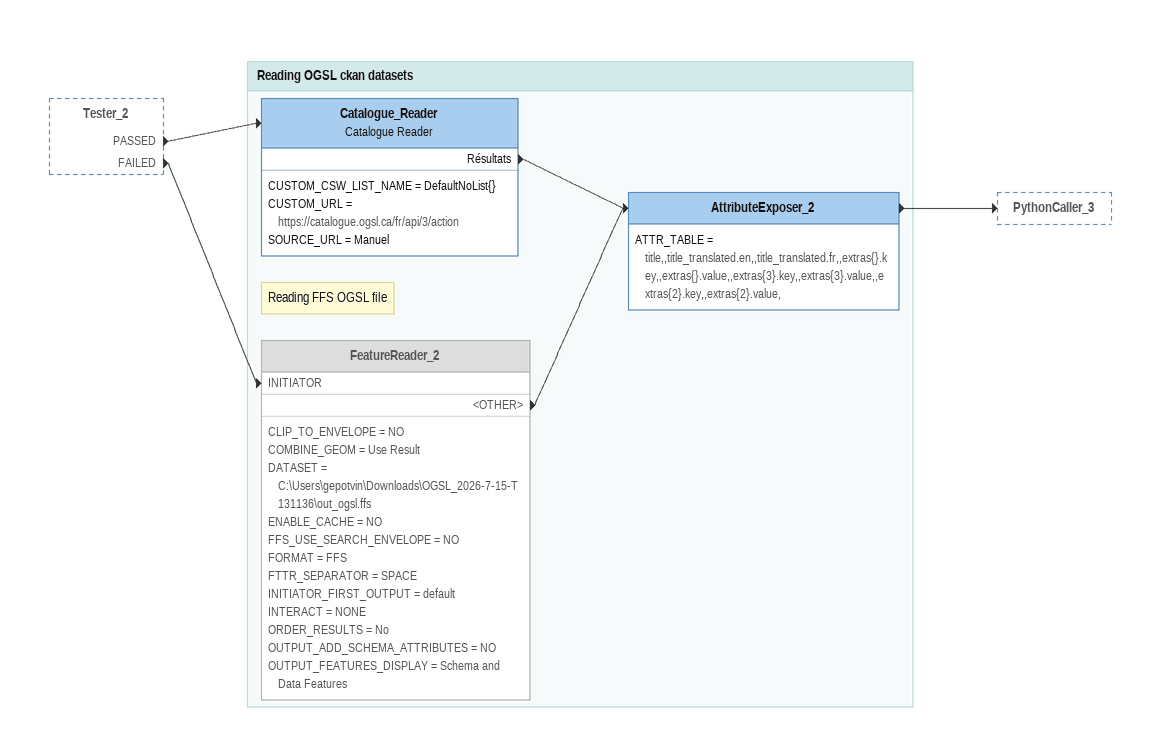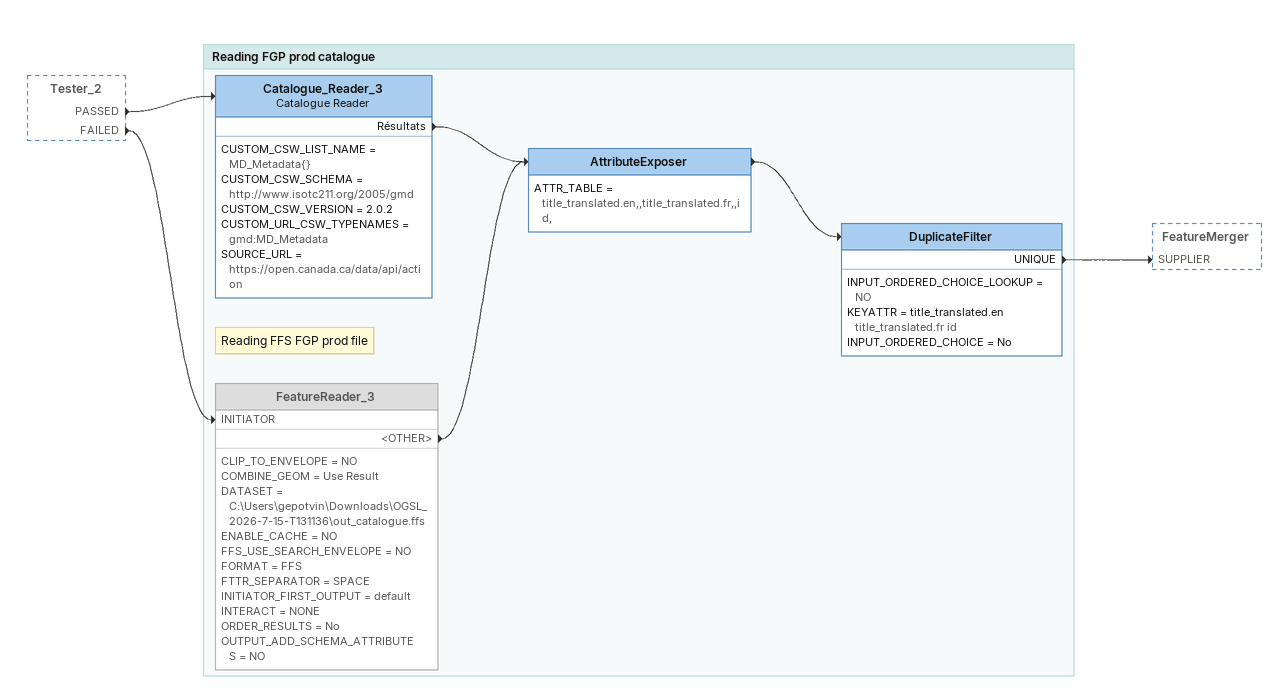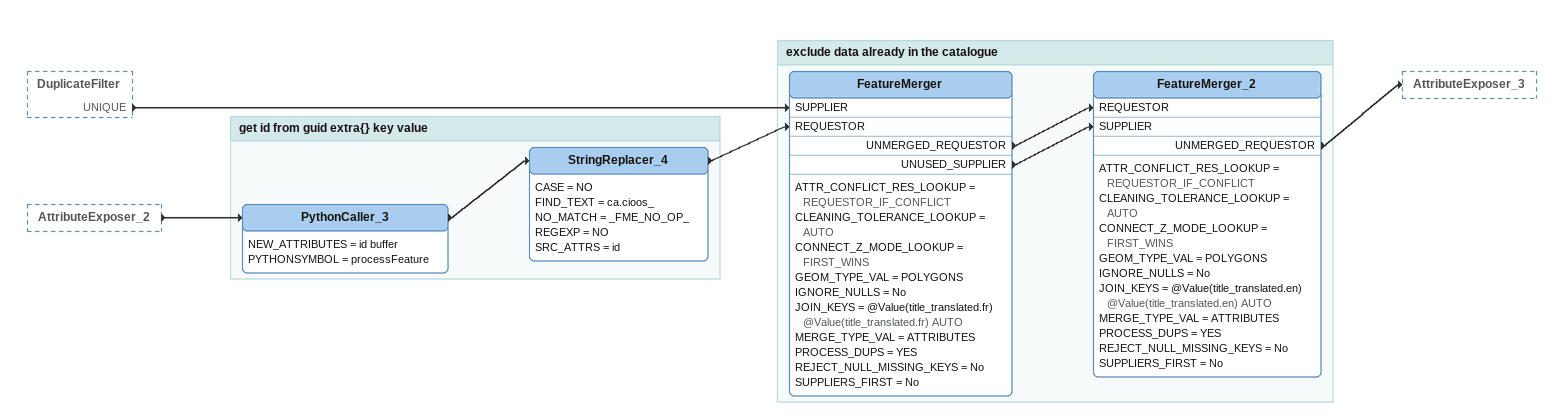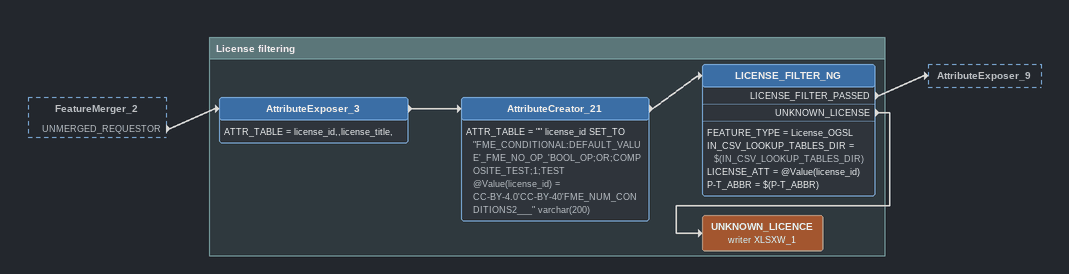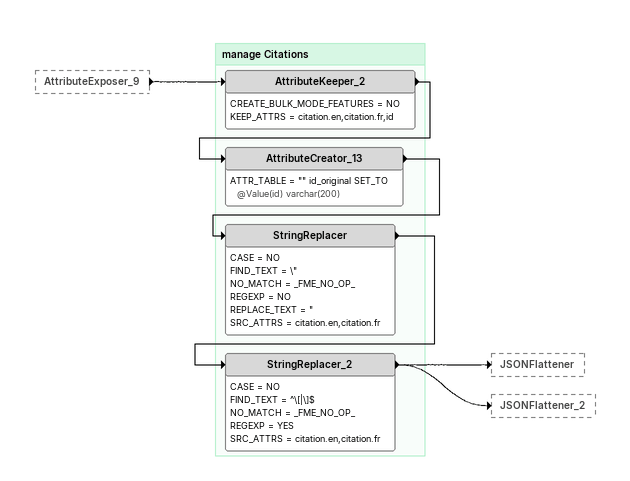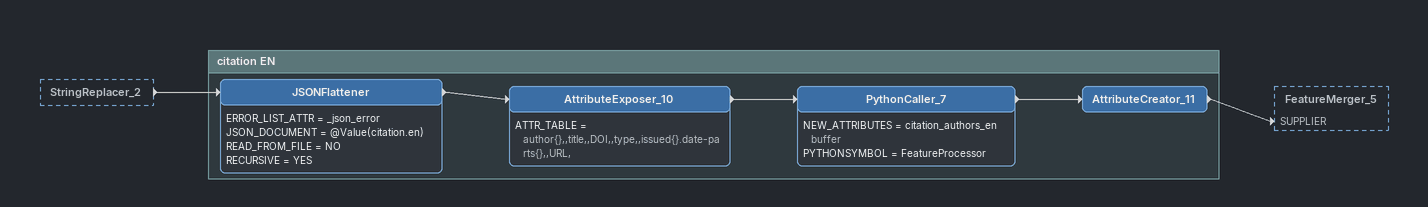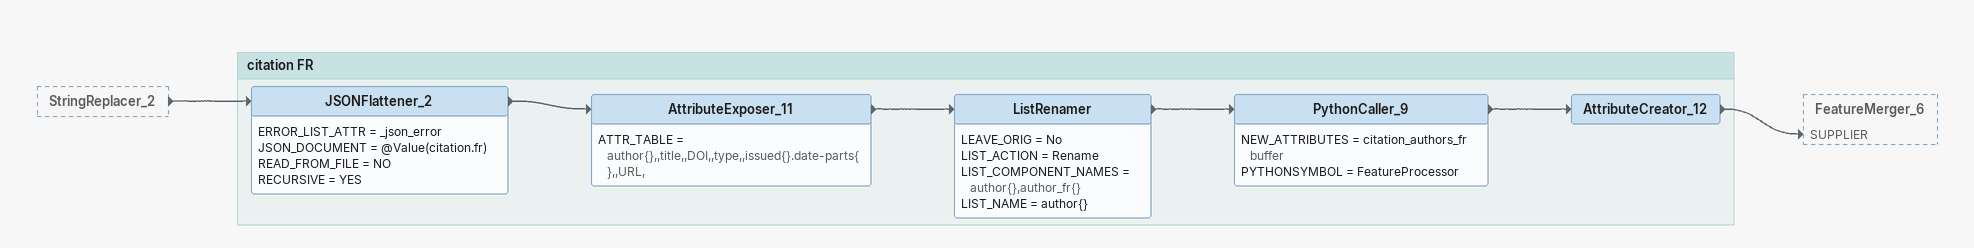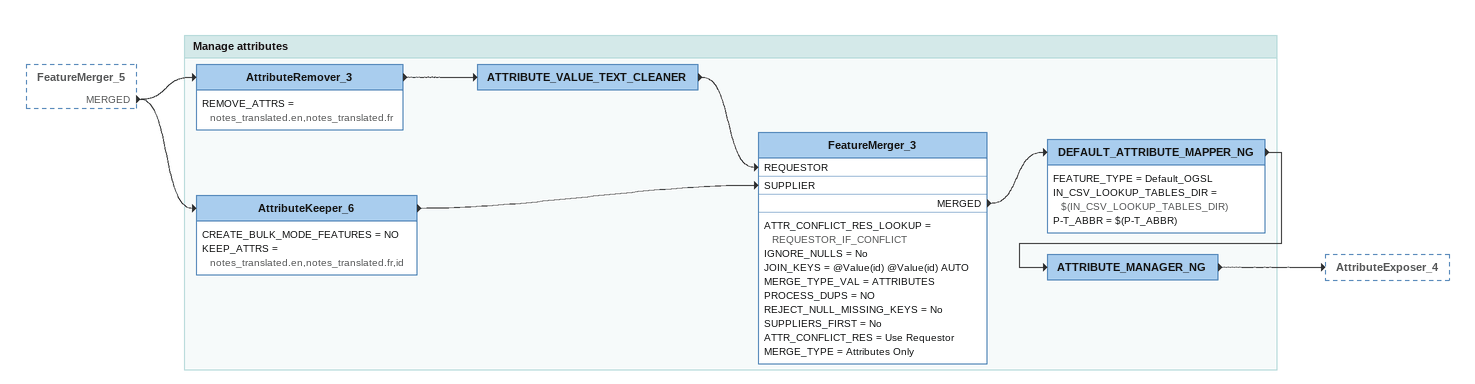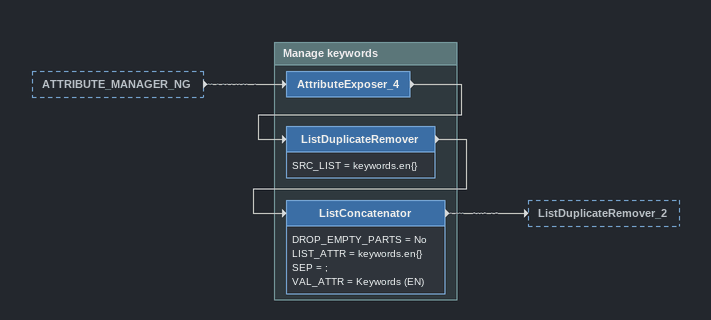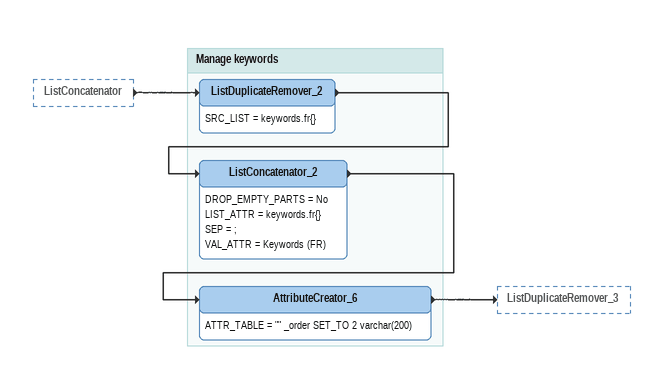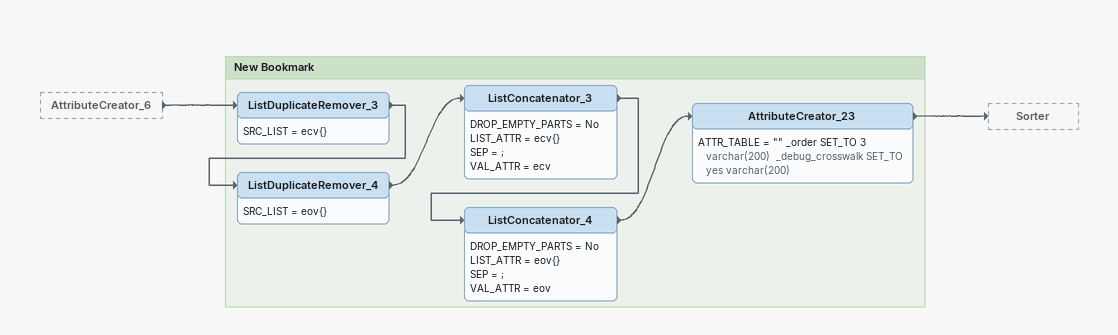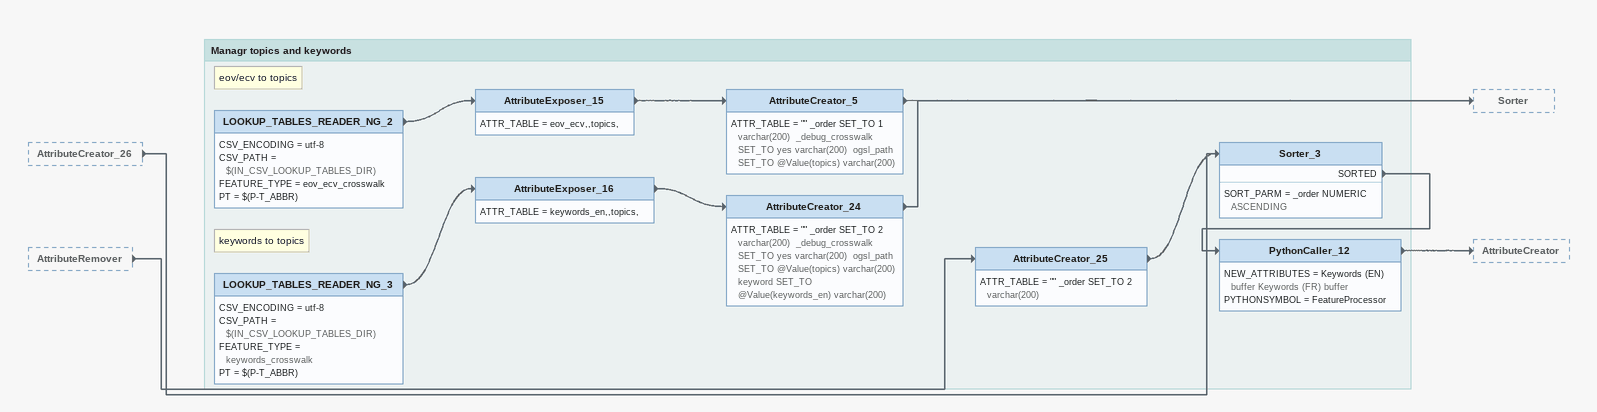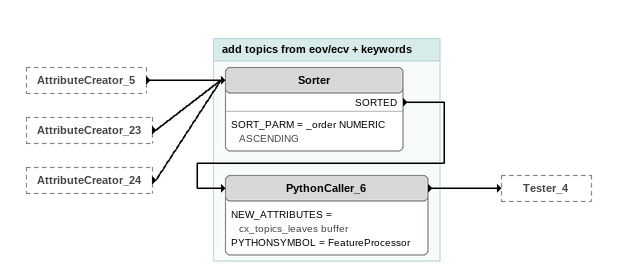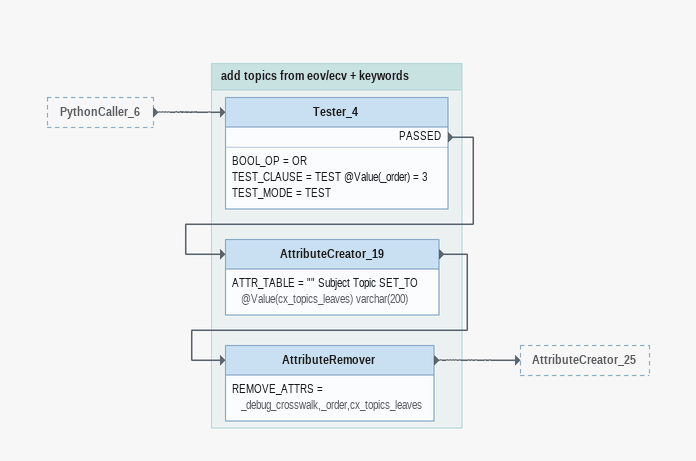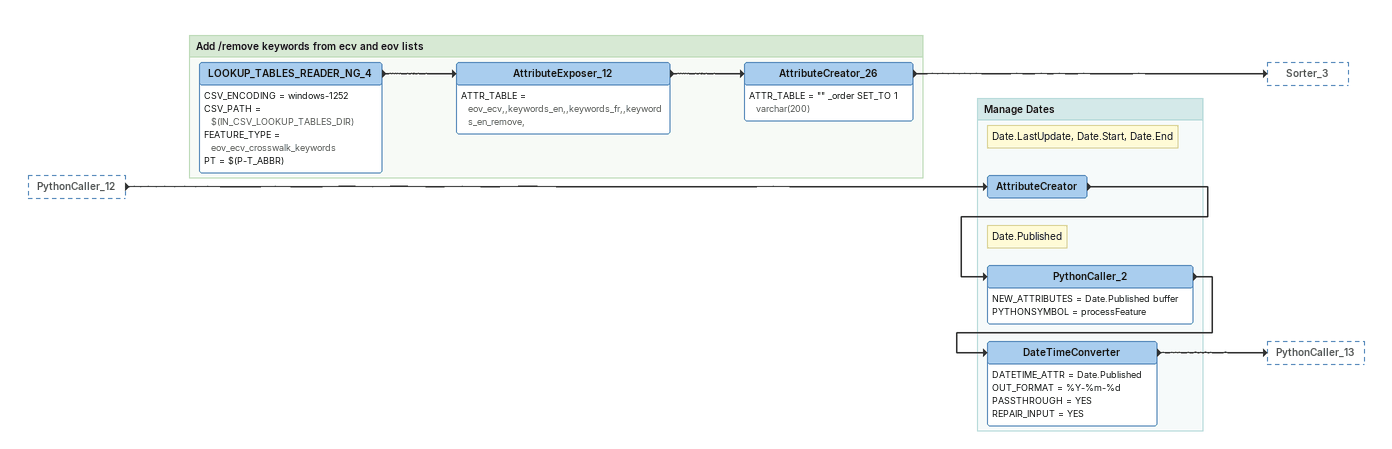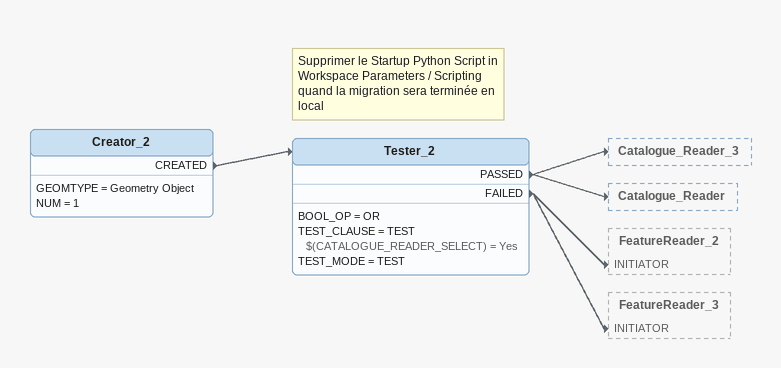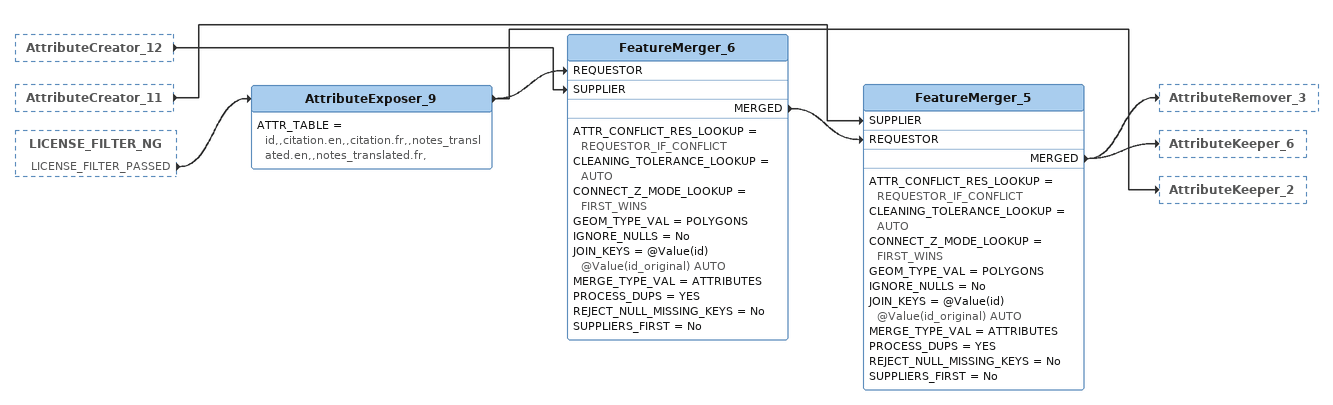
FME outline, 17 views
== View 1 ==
Tester_2 [outside]
    PASSED -> Catalogue_Reader
    FAILED -> FeatureReader_2 [INITIATOR]

Bookmark: Reading OGSL ckan datasets
Catalogue_Reader: Catalogue Reader
    CUSTOM_CSW_LIST_NAME = DefaultNoList{}
    CUSTOM_URL = https://catalogue.ogsl.ca/fr/api/3/action
    SOURCE_URL = Manuel
    Résultats -> AttributeExposer_2
Note: Reading FFS OGSL file
FeatureReader_2 [off]
    CLIP_TO_ENVELOPE = NO
    COMBINE_GEOM = Use Result
    DATASET = C:\Users\gepotvin\Downloads\OGSL_2026-7-15-T131136\out_ogsl.ffs
    ENABLE_CACHE = NO
    FFS_USE_SEARCH_ENVELOPE = NO
    FORMAT = FFS
    FTTR_SEPARATOR = SPACE
    INITIATOR_FIRST_OUTPUT = default
    INTERACT = NONE
    ORDER_RESULTS = No
    OUTPUT_ADD_SCHEMA_ATTRIBUTES = NO
    OUTPUT_FEATURES_DISPLAY = Schema and Data Features
    <OTHER> -> AttributeExposer_2
AttributeExposer_2
    ATTR_TABLE = title,,title_translated.en,,title_translated.fr,,extras{}.key,,extras{}.value,,extras{3}.key,,extras{3}.value,,extras{2}.key,,extras{2}.value,
    -> PythonCaller_3

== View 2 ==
Tester_2 [outside]
    PASSED -> Catalogue_Reader_3
    FAILED -> FeatureReader_3 [INITIATOR]

Bookmark: Reading FGP prod catalogue
Catalogue_Reader_3: Catalogue Reader
    CUSTOM_CSW_LIST_NAME = MD_Metadata{}
    CUSTOM_CSW_SCHEMA = http://www.isotc211.org/2005/gmd
    CUSTOM_CSW_VERSION = 2.0.2
    CUSTOM_URL_CSW_TYPENAMES = gmd:MD_Metadata
    SOURCE_URL = https://open.canada.ca/data/api/action
    Résultats -> AttributeExposer
Note: Reading FFS FGP prod file
FeatureReader_3 [off]
    CLIP_TO_ENVELOPE = NO
    COMBINE_GEOM = Use Result
    DATASET = C:\Users\gepotvin\Downloads\OGSL_2026-7-15-T131136\out_catalogue.ffs
    ENABLE_CACHE = NO
    FFS_USE_SEARCH_ENVELOPE = NO
    FORMAT = FFS
    FTTR_SEPARATOR = SPACE
    INITIATOR_FIRST_OUTPUT = default
    INTERACT = NONE
    ORDER_RESULTS = No
    OUTPUT_ADD_SCHEMA_ATTRIBUTES = NO
    <OTHER> -> AttributeExposer
AttributeExposer
    ATTR_TABLE = title_translated.en,,title_translated.fr,,id,
    -> DuplicateFilter
DuplicateFilter
    INPUT_ORDERED_CHOICE_LOOKUP = NO
    KEYATTR = title_translated.en title_translated.fr id
    INPUT_ORDERED_CHOICE = No
    UNIQUE -> FeatureMerger [SUPPLIER]

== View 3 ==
DuplicateFilter [outside]
    UNIQUE -> FeatureMerger [SUPPLIER]
AttributeExposer_2 [outside]
    -> PythonCaller_3

Bookmark: get id from guid extra{} key value
PythonCaller_3
    NEW_ATTRIBUTES = id buffer
    PYTHONSYMBOL = processFeature
    -> StringReplacer_4
StringReplacer_4
    CASE = NO
    FIND_TEXT = ca.cioos_
    NO_MATCH = _FME_NO_OP_
    REGEXP = NO
    SRC_ATTRS = id
    -> FeatureMerger [REQUESTOR]

Bookmark: exclude data already in the catalogue
FeatureMerger
    ATTR_CONFLICT_RES_LOOKUP = REQUESTOR_IF_CONFLICT
    CLEANING_TOLERANCE_LOOKUP = AUTO
    CONNECT_Z_MODE_LOOKUP = FIRST_WINS
    GEOM_TYPE_VAL = POLYGONS
    IGNORE_NULLS = No
    JOIN_KEYS = @Value(title_translated.fr) @Value(title_translated.fr) AUTO
    MERGE_TYPE_VAL = ATTRIBUTES
    PROCESS_DUPS = YES
    REJECT_NULL_MISSING_KEYS = No
    SUPPLIERS_FIRST = No
    UNMERGED_REQUESTOR -> FeatureMerger_2 [REQUESTOR]
    UNUSED_SUPPLIER -> FeatureMerger_2 [SUPPLIER]
FeatureMerger_2
    ATTR_CONFLICT_RES_LOOKUP = REQUESTOR_IF_CONFLICT
    CLEANING_TOLERANCE_LOOKUP = AUTO
    CONNECT_Z_MODE_LOOKUP = FIRST_WINS
    GEOM_TYPE_VAL = POLYGONS
    IGNORE_NULLS = No
    JOIN_KEYS = @Value(title_translated.en) @Value(title_translated.en) AUTO
    MERGE_TYPE_VAL = ATTRIBUTES
    PROCESS_DUPS = YES
    REJECT_NULL_MISSING_KEYS = No
    SUPPLIERS_FIRST = No
    UNMERGED_REQUESTOR -> AttributeExposer_3

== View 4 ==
FeatureMerger_2 [outside]
    UNMERGED_REQUESTOR -> AttributeExposer_3

Bookmark: License filtering
AttributeExposer_3
    ATTR_TABLE = license_id,,license_title,
    -> AttributeCreator_21
AttributeCreator_21
    ATTR_TABLE = "" license_id SET_TO "FME_CONDITIONAL:DEFAULT_VALUE'_FME_NO_OP_'BOOL_OP;OR;COMPOSITE_TEST;1;TEST @Value(license_id) = CC-BY-4.0'CC-BY-40'FME_NUM_CONDITIONS2___" varchar(200)
    -> LICENSE_FILTER_NG
LICENSE_FILTER_NG
    FEATURE_TYPE = License_OGSL
    IN_CSV_LOOKUP_TABLES_DIR = $(IN_CSV_LOOKUP_TABLES_DIR)
    LICENSE_ATT = @Value(license_id)
    P-T_ABBR = $(P-T_ABBR)
    LICENSE_FILTER_PASSED -> AttributeExposer_9
    UNKNOWN_LICENSE -> UNKNOWN_LICENCE (writer XLSXW_1)
UNKNOWN_LICENCE (writer XLSXW_1)

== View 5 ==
AttributeExposer_9 [outside]
    -> AttributeKeeper_2

Bookmark: manage Citations
AttributeKeeper_2
    CREATE_BULK_MODE_FEATURES = NO
    KEEP_ATTRS = citation.en,citation.fr,id
    -> AttributeCreator_13
AttributeCreator_13
    ATTR_TABLE = "" id_original SET_TO @Value(id) varchar(200)
    -> StringReplacer
StringReplacer
    CASE = NO
    FIND_TEXT = \"
    NO_MATCH = _FME_NO_OP_
    REGEXP = NO
    REPLACE_TEXT = "
    SRC_ATTRS = citation.en,citation.fr
    -> StringReplacer_2
StringReplacer_2
    CASE = NO
    FIND_TEXT = ^\[|\]$
    NO_MATCH = _FME_NO_OP_
    REGEXP = YES
    SRC_ATTRS = citation.en,citation.fr
    -> JSONFlattener
    -> JSONFlattener_2

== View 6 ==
StringReplacer_2 [outside]
    -> JSONFlattener

Bookmark: citation EN
JSONFlattener
    ERROR_LIST_ATTR = _json_error
    JSON_DOCUMENT = @Value(citation.en)
    READ_FROM_FILE = NO
    RECURSIVE = YES
    -> AttributeExposer_10
AttributeExposer_10
    ATTR_TABLE = author{},,title,,DOI,,type,,issued{}.date-parts{},,URL,
    -> PythonCaller_7
PythonCaller_7
    NEW_ATTRIBUTES = citation_authors_en buffer
    PYTHONSYMBOL = FeatureProcessor
    -> AttributeCreator_11
AttributeCreator_11
    -> FeatureMerger_5 [SUPPLIER]

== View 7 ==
StringReplacer_2 [outside]
    -> JSONFlattener_2

Bookmark: citation FR
JSONFlattener_2
    ERROR_LIST_ATTR = _json_error
    JSON_DOCUMENT = @Value(citation.fr)
    READ_FROM_FILE = NO
    RECURSIVE = YES
    -> AttributeExposer_11
AttributeExposer_11
    ATTR_TABLE = author{},,title,,DOI,,type,,issued{}.date-parts{},,URL,
    -> ListRenamer
ListRenamer
    LEAVE_ORIG = No
    LIST_ACTION = Rename
    LIST_COMPONENT_NAMES = author{},author_fr{}
    LIST_NAME = author{}
    -> PythonCaller_9
PythonCaller_9
    NEW_ATTRIBUTES = citation_authors_fr buffer
    PYTHONSYMBOL = FeatureProcessor
    -> AttributeCreator_12
AttributeCreator_12
    -> FeatureMerger_6 [SUPPLIER]

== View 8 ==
FeatureMerger_5 [outside]
    MERGED -> AttributeRemover_3
    MERGED -> AttributeKeeper_6

Bookmark: Manage attributes
AttributeRemover_3
    REMOVE_ATTRS = notes_translated.en,notes_translated.fr
    -> ATTRIBUTE_VALUE_TEXT_CLEANER
ATTRIBUTE_VALUE_TEXT_CLEANER
    -> FeatureMerger_3 [REQUESTOR]
AttributeKeeper_6
    CREATE_BULK_MODE_FEATURES = NO
    KEEP_ATTRS = notes_translated.en,notes_translated.fr,id
    -> FeatureMerger_3 [SUPPLIER]
FeatureMerger_3
    ATTR_CONFLICT_RES_LOOKUP = REQUESTOR_IF_CONFLICT
    IGNORE_NULLS = No
    JOIN_KEYS = @Value(id) @Value(id) AUTO
    MERGE_TYPE_VAL = ATTRIBUTES
    PROCESS_DUPS = NO
    REJECT_NULL_MISSING_KEYS = No
    SUPPLIERS_FIRST = No
    ATTR_CONFLICT_RES = Use Requestor
    MERGE_TYPE = Attributes Only
    MERGED -> DEFAULT_ATTRIBUTE_MAPPER_NG
DEFAULT_ATTRIBUTE_MAPPER_NG
    FEATURE_TYPE = Default_OGSL
    IN_CSV_LOOKUP_TABLES_DIR = $(IN_CSV_LOOKUP_TABLES_DIR)
    P-T_ABBR = $(P-T_ABBR)
    -> ATTRIBUTE_MANAGER_NG
ATTRIBUTE_MANAGER_NG
    -> AttributeExposer_4

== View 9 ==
ATTRIBUTE_MANAGER_NG [outside]
    -> AttributeExposer_4

Bookmark: Manage keywords
AttributeExposer_4
    -> ListDuplicateRemover
ListDuplicateRemover
    SRC_LIST = keywords.en{}
    -> ListConcatenator
ListConcatenator
    DROP_EMPTY_PARTS = No
    LIST_ATTR = keywords.en{}
    SEP = ;
    VAL_ATTR = Keywords (EN)
    -> ListDuplicateRemover_2

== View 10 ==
ListConcatenator [outside]
    -> ListDuplicateRemover_2

Bookmark: Manage keywords
ListDuplicateRemover_2
    SRC_LIST = keywords.fr{}
    -> ListConcatenator_2
ListConcatenator_2
    DROP_EMPTY_PARTS = No
    LIST_ATTR = keywords.fr{}
    SEP = ;
    VAL_ATTR = Keywords (FR)
    -> AttributeCreator_6
AttributeCreator_6
    ATTR_TABLE = "" _order SET_TO 2 varchar(200)
    -> ListDuplicateRemover_3

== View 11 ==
AttributeCreator_6 [outside]
    -> ListDuplicateRemover_3

Bookmark: New Bookmark
ListDuplicateRemover_3
    SRC_LIST = ecv{}
    -> ListDuplicateRemover_4
ListDuplicateRemover_4
    SRC_LIST = eov{}
    -> ListConcatenator_3
ListConcatenator_3
    DROP_EMPTY_PARTS = No
    LIST_ATTR = ecv{}
    SEP = ;
    VAL_ATTR = ecv
    -> ListConcatenator_4
ListConcatenator_4
    DROP_EMPTY_PARTS = No
    LIST_ATTR = eov{}
    SEP = ;
    VAL_ATTR = eov
    -> AttributeCreator_23
AttributeCreator_23
    ATTR_TABLE = "" _order SET_TO 3 varchar(200)  _debug_crosswalk SET_TO yes varchar(200)
    -> Sorter

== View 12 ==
AttributeCreator_26 [outside]
    -> Sorter_3
AttributeRemover [outside]
    -> AttributeCreator_25

Bookmark: Managr topics and keywords
Note: eov/ecv to topics
LOOKUP_TABLES_READER_NG_2
    CSV_ENCODING = utf-8
    CSV_PATH = $(IN_CSV_LOOKUP_TABLES_DIR)
    FEATURE_TYPE = eov_ecv_crosswalk
    PT = $(P-T_ABBR)
    -> AttributeExposer_15
AttributeExposer_15
    ATTR_TABLE = eov_ecv,,topics,
    -> AttributeCreator_5
AttributeCreator_5
    ATTR_TABLE = "" _order SET_TO 1 varchar(200)  _debug_crosswalk SET_TO yes varchar(200)  ogsl_path SET_TO @Value(topics) varchar(200)
    -> Sorter
Note: keywords to topics
LOOKUP_TABLES_READER_NG_3
    CSV_ENCODING = utf-8
    CSV_PATH = $(IN_CSV_LOOKUP_TABLES_DIR)
    FEATURE_TYPE = keywords_crosswalk
    PT = $(P-T_ABBR)
    -> AttributeExposer_16
AttributeExposer_16
    ATTR_TABLE = keywords_en,,topics,
    -> AttributeCreator_24
AttributeCreator_24
    ATTR_TABLE = "" _order SET_TO 2 varchar(200)  _debug_crosswalk SET_TO yes varchar(200)  ogsl_path SET_TO @Value(topics) varchar(200)  keyword SET_TO @Value(keywords_en) varchar(200)
    -> Sorter
AttributeCreator_25
    ATTR_TABLE = "" _order SET_TO 2 varchar(200)
    -> Sorter_3
Sorter_3
    SORT_PARM = _order NUMERIC ASCENDING
    SORTED -> PythonCaller_12
PythonCaller_12
    NEW_ATTRIBUTES = Keywords (EN) buffer Keywords (FR) buffer
    PYTHONSYMBOL = FeatureProcessor
    -> AttributeCreator

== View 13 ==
AttributeCreator_5 [outside]
    -> Sorter
AttributeCreator_23 [outside]
    -> Sorter
AttributeCreator_24 [outside]
    -> Sorter

Bookmark: add topics from eov/ecv + keywords
Sorter
    SORT_PARM = _order NUMERIC ASCENDING
    SORTED -> PythonCaller_6
PythonCaller_6
    NEW_ATTRIBUTES = cx_topics_leaves buffer
    PYTHONSYMBOL = FeatureProcessor
    -> Tester_4

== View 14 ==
PythonCaller_6 [outside]
    -> Tester_4

Bookmark: add topics from eov/ecv + keywords
Tester_4
    BOOL_OP = OR
    TEST_CLAUSE = TEST @Value(_order) = 3
    TEST_MODE = TEST
    PASSED -> AttributeCreator_19
AttributeCreator_19
    ATTR_TABLE = "" Subject Topic SET_TO @Value(cx_topics_leaves) varchar(200)
    -> AttributeRemover
AttributeRemover
    REMOVE_ATTRS = _debug_crosswalk,_order,cx_topics_leaves
    -> AttributeCreator_25

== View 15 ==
PythonCaller_12 [outside]
    -> AttributeCreator

Bookmark: Add /remove keywords from ecv and eov lists
LOOKUP_TABLES_READER_NG_4
    CSV_ENCODING = windows-1252
    CSV_PATH = $(IN_CSV_LOOKUP_TABLES_DIR)
    FEATURE_TYPE = eov_ecv_crosswalk_keywords
    PT = $(P-T_ABBR)
    -> AttributeExposer_12
AttributeExposer_12
    ATTR_TABLE = eov_ecv,,keywords_en,,keywords_fr,,keywords_en_remove,
    -> AttributeCreator_26
AttributeCreator_26
    ATTR_TABLE = "" _order SET_TO 1 varchar(200)
    -> Sorter_3

Bookmark: Manage Dates
Note: Date.LastUpdate, Date.Start, Date.End
AttributeCreator
    -> PythonCaller_2
Note: Date.Published
PythonCaller_2
    NEW_ATTRIBUTES = Date.Published buffer
    PYTHONSYMBOL = processFeature
    -> DateTimeConverter
DateTimeConverter
    DATETIME_ATTR = Date.Published
    OUT_FORMAT = %Y-%m-%d
    PASSTHROUGH = YES
    REPAIR_INPUT = YES
    -> PythonCaller_13

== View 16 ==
Creator_2
    GEOMTYPE = Geometry Object
    NUM = 1
    CREATED -> Tester_2
Note: Supprimer le Startup Python Script in Workspace Parameters / Scripting quand la migration sera terminée en local
Tester_2
    BOOL_OP = OR
    TEST_CLAUSE = TEST $(CATALOGUE_READER_SELECT) = Yes
    TEST_MODE = TEST
    PASSED -> Catalogue_Reader_3
    PASSED -> Catalogue_Reader
    FAILED -> FeatureReader_2 [INITIATOR]
    FAILED -> FeatureReader_3 [INITIATOR]

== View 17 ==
AttributeCreator_12 [outside]
    -> FeatureMerger_6 [SUPPLIER]
AttributeCreator_11 [outside]
    -> FeatureMerger_5 [SUPPLIER]
LICENSE_FILTER_NG [outside]
    LICENSE_FILTER_PASSED -> AttributeExposer_9
AttributeExposer_9
    ATTR_TABLE = id,,citation.en,,citation.fr,,notes_translated.en,,notes_translated.fr,
    -> AttributeKeeper_2
    -> FeatureMerger_6 [REQUESTOR]
FeatureMerger_6
    ATTR_CONFLICT_RES_LOOKUP = REQUESTOR_IF_CONFLICT
    CLEANING_TOLERANCE_LOOKUP = AUTO
    CONNECT_Z_MODE_LOOKUP = FIRST_WINS
    GEOM_TYPE_VAL = POLYGONS
    IGNORE_NULLS = No
    JOIN_KEYS = @Value(id) @Value(id_original) AUTO
    MERGE_TYPE_VAL = ATTRIBUTES
    PROCESS_DUPS = YES
    REJECT_NULL_MISSING_KEYS = No
    SUPPLIERS_FIRST = No
    MERGED -> FeatureMerger_5 [REQUESTOR]
FeatureMerger_5
    ATTR_CONFLICT_RES_LOOKUP = REQUESTOR_IF_CONFLICT
    CLEANING_TOLERANCE_LOOKUP = AUTO
    CONNECT_Z_MODE_LOOKUP = FIRST_WINS
    GEOM_TYPE_VAL = POLYGONS
    IGNORE_NULLS = No
    JOIN_KEYS = @Value(id) @Value(id_original) AUTO
    MERGE_TYPE_VAL = ATTRIBUTES
    PROCESS_DUPS = YES
    REJECT_NULL_MISSING_KEYS = No
    SUPPLIERS_FIRST = No
    MERGED -> AttributeRemover_3
    MERGED -> AttributeKeeper_6
